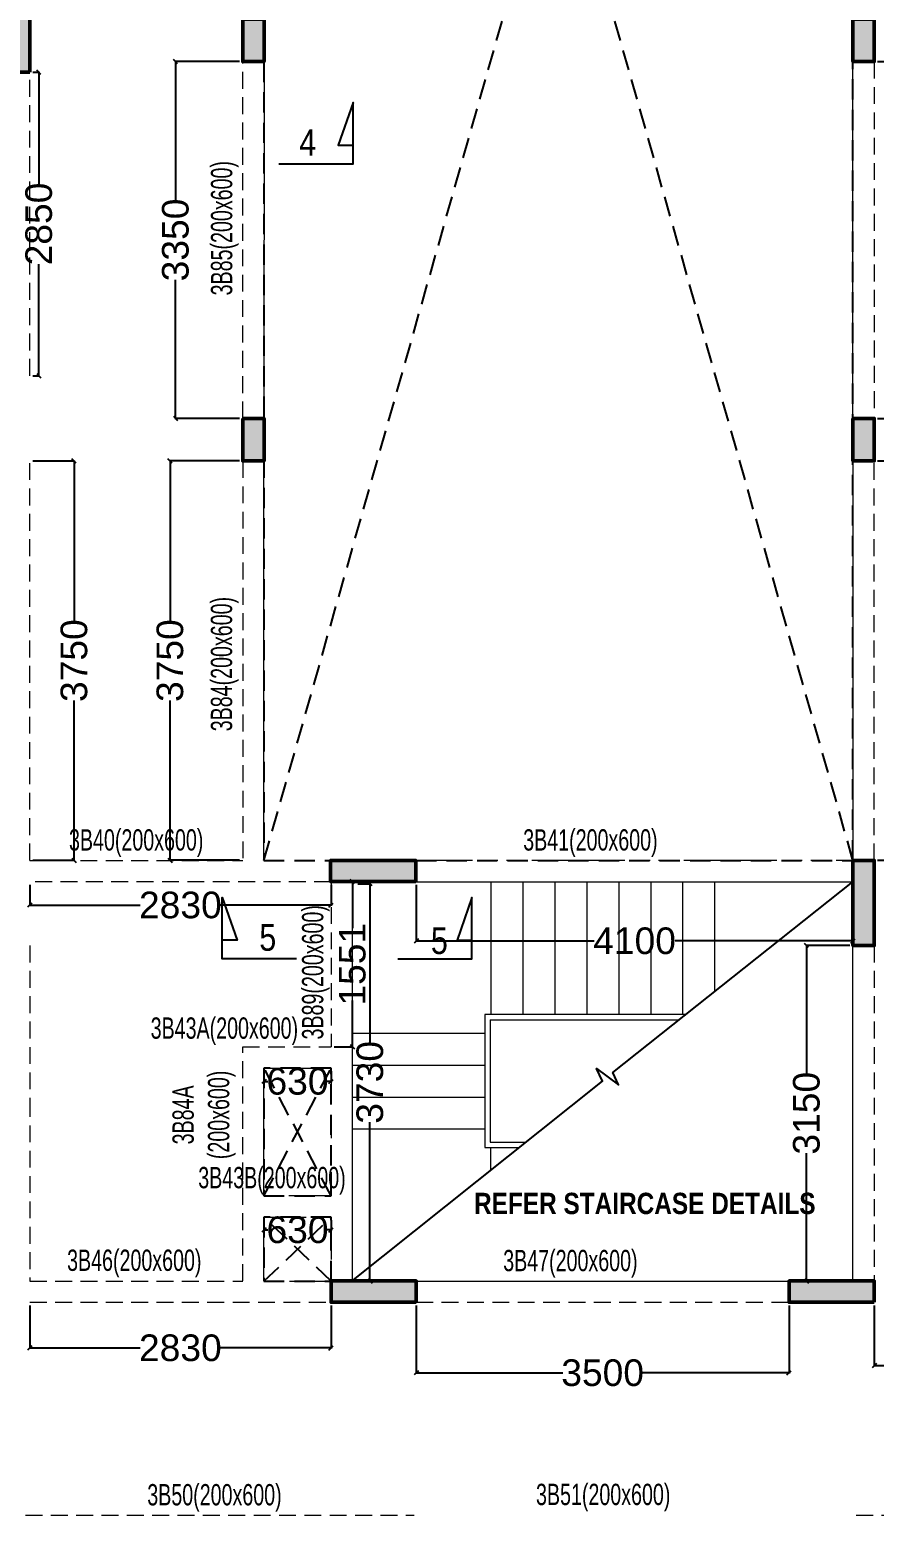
# Model space of a CAD drawing. Header units: millimetres. Extents: x 26 to 37382, y 45 to 77360.
# Drawn here: x 16385 to 24316, y 35450 to 49399 of the extents above; entities that cross this region are included whole.
import ezdxf
from ezdxf.enums import TextEntityAlignment as Align

# ---------------------------------------------------------------- set-up
doc = ezdxf.new("R2010")
doc.units = ezdxf.units.MM
for name, pattern in [('CONTINU', [0]), ('DASHED', [0.75, 0.5, -0.25]), ('HIDDEN', [9.525, 6.35, -3.175])]:
    doc.linetypes.add(name, pattern=pattern)
for name, color, linetype, lineweight in [('A-CLMN', 5, 'Continuous', 50), ('A-CONC', 5, 'Continuous', 40), ('A-CONC-PATT', 253, 'Continuous', 0), ('S - BEAM', 7, 'Continuous', 13), ('S - BEAM TXT', 30, 'Continuous', 13), ('S - SLAB TXT', 2, 'Continuous', 13), ('STR-Stair', 1, 'Continuous', 13)]:
    doc.layers.add(name, color=color, linetype=linetype, lineweight=lineweight)
for name, color, linetype in [('BAND DETAILS', 2, 'Continuous'), ('S-DIM', 8, 'Continuous'), ('SECTION', 4, 'CONTINU'), ('SL-FW-HIDDEN', 1, 'Continuous')]:
    doc.layers.add(name, color=color, linetype=linetype)
doc.styles.add('S - GRID TXT', font='ARIALNB.TTF')
doc.styles.add('SED', font='ARIALN.TTF', dxfattribs={"height": 50})
doc.styles.add('SOBHA', font='arial.ttf')
doc.styles.add('TITLE', font='tahoma.ttf')
doc.dimstyles.new('S--20', dxfattribs={"dimscale": 20, "dimtxt": 12.5, "dimasz": 2, "dimexe": 0.25, "dimexo": 1.5, "dimgap": 0.1, "dimtad": 0, "dimdec": 0, "dimrnd": 0.0005, "dimzin": 0, "dimdsep": 46, "dimtxsty": 'SOBHA', "dimblk": 'OBLIQUE', "dimcen": 0.09, "dimclrd": 8, "dimclre": 8, "dimclrt": 4, "dimadec": 0, "dimazin": 0, "dimtfac": 1, "dimtdec": 0, "dimtofl": 0, "dimtmove": 0, "dimatfit": 3, "dimfxl": 0.18, "dimtolj": 1, "dimtzin": 0, "dimlwd": -1, "dimlwe": -1, "dimarcsym": 0})

# ---------------------------------------------------------------- blocks, each defined once
blk = doc.blocks.new('*U84')
at = {"layer": 'SL-FW-HIDDEN', "linetype": 'HIDDEN', "ltscale": 30}
for p, q in [((5530, 19500), (0, 0)), ((0, 19500), (5530, 0))]:
    blk.add_line(p, q, dxfattribs=at)
blk.add_lwpolyline([(0, 19500), (5530, 19500), (5530, 0), (0, 0)], close=True, dxfattribs=at)
at = {"layer": 'SL-FW-HIDDEN', "linetype": 'DASHED', "ltscale": 250, "style": 'TITLE'}
blk.add_attdef('DECRIPTION', text='', height=125, dxfattribs=at).set_placement((960, 116), align=Align.MIDDLE_CENTER)
blk = doc.blocks.new('*U77')
at = {"layer": 'SL-FW-HIDDEN', "linetype": 'HIDDEN', "ltscale": 30}
for p, q in [((630, 600), (0, 0)), ((0, 600), (630, 0))]:
    blk.add_line(p, q, dxfattribs=at)
blk.add_lwpolyline([(0, 600), (630, 600), (630, 0), (0, 0)], close=True, dxfattribs=at)
at = {"layer": 'SL-FW-HIDDEN', "linetype": 'DASHED', "ltscale": 250, "style": 'TITLE'}
blk.add_attdef('DECRIPTION', text='', height=125, dxfattribs=at).set_placement((960, 116), align=Align.MIDDLE_CENTER)
blk = doc.blocks.new('*U78')
at = {"layer": 'SL-FW-HIDDEN', "linetype": 'HIDDEN', "ltscale": 30}
for p, q in [((630, 1200), (0, 0)), ((0, 1200), (630, 0))]:
    blk.add_line(p, q, dxfattribs=at)
blk.add_lwpolyline([(0, 1200), (630, 1200), (630, 0), (0, 0)], close=True, dxfattribs=at)
at = {"layer": 'SL-FW-HIDDEN', "linetype": 'DASHED', "ltscale": 250, "style": 'TITLE'}
blk.add_attdef('DECRIPTION', text='', height=125, dxfattribs=at).set_placement((960, 116), align=Align.MIDDLE_CENTER)
blk = doc.blocks.new('SECOND FLOOR ROOF FRAMING LAYOUT')
at = {"elevation": 1}
blk.add_lwpolyline([(116339, -2567156), (118692, -2565276), (118637, -2565159), (118844, -2565313), (118789, -2565196), (121044, -2563404)], dxfattribs=at)
at = {"layer": 'S - BEAM', "linetype": 'HIDDEN', "ltscale": 25}
for p, q in [((115314, -2559054, 0), (115314, -2555704)), ((121244, -2555704, 1), (121244, -2559054, 0)), ((113314, -2558654, 0), (113314, -2555804, 0)), ((113314, -2563204), (113314, -2559454)), ((115314, -2559454), (115314, -2563204, 1)), ((121244, -2563204, 0), (121244, -2559454, 0)), ((113314, -2563204, 1), (115314, -2563204, 1)), ((121044, -2563204, 0), (116944, -2563204, 1)), ((116144, -2563404, 1), (113314, -2563404, 1)), ((116144, -2563404, 1), (116144, -2564955, 0)), ((113315, -2564004, 0), (113315, -2565454, 0)), ((121244, -2564004), (121244, -2567154)), ((116144, -2565155, 0), (116144, -2565454, 0)), ((113315, -2565454, 0), (113315, -2567154, 0)), ((116144, -2565654, 0), (116144, -2566354)), ((116144, -2566554), (116144, -2567154, 0)), ((113315, -2567154, 0), (115314, -2567154, 0)), ((115514, -2567154), (116144, -2567154, 0)), ((113315, -2567354, 0), (116144, -2567354, 0)), ((116944, -2567353, 0), (120444, -2567354, 0)), ((113274, -2569354), (116925, -2569354)), ((121074, -2569354, 0), (124824, -2569354, 0))]:
    blk.add_line(p, q, dxfattribs=at)
at = {"layer": 'S - BEAM', "linetype": 'ByBlock', "ltscale": 25}
for p, q in [((115515, -2555704, 1), (115514, -2559054, 0)), ((121044, -2559054, 0), (121044, -2555704, 1)), ((115514, -2563204, 0), (115514, -2559454, 0)), ((121044, -2559454, 0), (121044, -2563204, 0)), ((116344, -2567154, 0), (116344, -2563404, 0)), ((116944, -2563404, 1), (121044, -2563404)), ((121044, -2567154), (121044, -2564004)), ((116944, -2567154, 0), (120444, -2567154, 0))]:
    blk.add_line(p, q, dxfattribs=at)
at = {"layer": 'S - BEAM', "linetype": 'HIDDEN', "ltscale": 25, "elevation": 0}
for points in [[(115314, -2567153), (115314, -2564954), (116144, -2564954)], [(116144, -2566354), (115514, -2566354)], [(115514, -2566554), (116144, -2566554)]]:
    blk.add_lwpolyline(points, dxfattribs=at)
at = {"layer": 'S - BEAM', "color": 7, "linetype": 'ByBlock', "elevation": 0}
blk.add_lwpolyline([(115514, -2566354), (115514, -2565154), (116145, -2565154)], dxfattribs=at)
at = {"layer": 'S - BEAM', "color": 7, "linetype": 'ByBlock'}
blk.add_lwpolyline([(115514, -2567154), (115514, -2566554)], dxfattribs=at)
at = {"layer": 'SECTION', "color": 5, "ltscale": 1000, "elevation": 0}
for points in [[(115654, -2556664), (116351, -2556664), (116351, -2556089), (116212, -2556487), (116351, -2556487)], [(115820, -2564129), (115122, -2564129), (115122, -2563554), (115262, -2563952), (115122, -2563952)], [(116770, -2564129), (117467, -2564129), (117467, -2563554), (117328, -2563952), (117467, -2563952)]]:
    blk.add_lwpolyline(points, dxfattribs=at)
at = {"layer": 'STR-Stair', "color": 1}
for p, q in [((117645, -2563404, 0), (117645, -2564651, 1)), ((117945, -2563404, 0), (117945, -2564651, 1)), ((118245, -2563404, 0), (118245, -2564651, 1)), ((118545, -2563404, 0), (118545, -2564651, 1)), ((118845, -2563404, 0), (118845, -2564651, 1)), ((119145, -2563404, 0), (119145, -2564651, 1)), ((119445, -2563404, 0), (119445, -2564651, 1)), ((119745, -2563404, 0), (119745, -2564434, 1)), ((116339, -2564826, 1), (117589, -2564826, 1)), ((116339, -2565126, 1), (117589, -2565126, 1)), ((116339, -2565426, 1), (117589, -2565426, 1)), ((116339, -2565726, 1), (117589, -2565726, 1)), ((117645, -2566111, 1), (117645, -2565901, 1))]:
    blk.add_line(p, q, dxfattribs=at)
at = {"layer": 'STR-Stair', "color": 7, "linetype": 'ByBlock'}
for p, q in [((119473, -2564651, 1), (117589, -2564651, 1)), ((117589, -2564651, 1), (117589, -2565901, 1)), ((117639, -2564701, 1), (117639, -2565851, 1)), ((117639, -2564701, 1), (119411, -2564701, 1)), ((117589, -2565901, 1), (117909, -2565901, 1)), ((117639, -2565851, 1), (117972, -2565851, 1))]:
    blk.add_line(p, q, dxfattribs=at)
at = {"layer": 'SL-FW-HIDDEN', "color": 3, "linetype": 'DASHED', "lineweight": 5, "ltscale": 30, "xscale": -1, "rotation": 180}
for name, p in [('*U84', (115514, -2543704, 0)), ('*U78', (115514, -2565154)), ('*U77', (115514, -2566554))]:
    blk.add_blockref(name, p, dxfattribs=at)
at = {"layer": 'S - BEAM TXT', "char_height": 200, "attachment_point": 8, "rotation": 90, "style": 'S - GRID TXT'}
for s, insert in [('{\\fSwis721 LtCn BT|b0|i0|c0|p34;\\W0.9;3B85(200x600)}', (115276, -2557268, 0)), ('{\\fSwis721 LtCn BT|b0|i0|c0|p34;\\W0.9;3B84(200x600)}', (115275, -2561361, 1)), ('{\\fSwis721 LtCn BT|b0|i0|c0|p34;\\W0.9;3B89(200x600)}', (116131, -2564255, 0)), ('{\\fSwis721 LtCn BT|b0|i0|c0|p34;\\W0.9;3B84A \\P(200x600)}', (115248, -2565594, 0))]:
    blk.add_mtext(s, dxfattribs=dict(at, insert=insert))
at = {"layer": 'S - BEAM TXT', "char_height": 200, "attachment_point": 8, "style": 'S - GRID TXT'}
for s, insert in [('{\\fSwis721 LtCn BT|b0|i0|c0|p34;\\W0.9;3B40(200x600)}', (114314, -2563172, 1)), ('{\\fSwis721 LtCn BT|b0|i0|c0|p34;\\W0.9;3B41(200x600)}', (118579, -2563172, 0)), ('{\\fSwis721 LtCn BT|b0|i0|c0|p34;\\W0.9;3B43A(200x600)}', (115142, -2564939, 1)), ('{\\fSwis721 LtCn BT|b0|i0|c0|p34;\\W0.9;3B43B(200x600)}', (115589, -2566343, 1)), ('{\\fSwis721 LtCn BT|b0|i0|c0|p34;\\W0.9;3B46(200x600)}', (114296, -2567119, 1)), ('{\\fSwis721 LtCn BT|b0|i0|c0|p34;\\W0.9;3B47(200x600)}', (118391, -2567122, 1)), ('{\\fSwis721 LtCn BT|b0|i0|c0|p34;\\W0.9;3B50(200x600)}', (115049, -2569321, 1)), ('{\\fSwis721 LtCn BT|b0|i0|c0|p34;\\W0.9;3B51(200x600)}', (118699, -2569318, 1))]:
    blk.add_mtext(s, dxfattribs=dict(at, insert=insert))
at = {"layer": 'S - SLAB TXT', "insert": (120693, -2566325, 0), "char_height": 200, "width": 3207.13, "attachment_point": 3, "rotation": 0.0107, "style": 'S - GRID TXT'}
blk.add_mtext('REFER STAIRCASE DETAILS', dxfattribs=at)
at = {"layer": 'SECTION', "linetype": 'Continuous', "style": 'SED'}
for s, p in [('4', (115845, -2556588, 0)), ('5', (115470, -2564053, 0)), ('5', (117081, -2564083, 0))]:
    blk.add_text(s, height=250, rotation=0.0105, dxfattribs=at).set_placement(p)
blk = doc.blocks.new('FFR')
at = {"layer": 'A-CONC-PATT'}
h = blk.add_hatch(color=256, dxfattribs=at)
h.dxf.hatch_style = 1
h.paths.add_polyline_path([(8040, 19280), (8240, 19280), (8240, 20080), (8040, 20080)])
h = blk.add_hatch(color=256, dxfattribs=at)
h.dxf.hatch_style = 1
h.paths.add_polyline_path([(10440, 19780), (10240, 19780), (10240, 19380), (10440, 19380)])
h = blk.add_hatch(color=256, dxfattribs=at)
h.dxf.hatch_style = 1
h.paths.add_polyline_path([(16170, 19780), (15970, 19780), (15970, 19380), (16170, 19380)])
h = blk.add_hatch(color=256, dxfattribs=at)
h.dxf.hatch_style = 1
h.paths.add_polyline_path([(10440, 16030), (10240, 16030), (10240, 15630), (10440, 15630)])
h = blk.add_hatch(color=256, dxfattribs=at)
h.dxf.hatch_style = 1
h.paths.add_polyline_path([(16170, 16030), (15970, 16030), (15970, 15630), (16170, 15630)])
h = blk.add_hatch(color=256, dxfattribs=at)
h.dxf.hatch_style = 1
h.paths.add_polyline_path([(11065, 11880), (11065, 11680), (11865, 11680), (11865, 11880)])
h = blk.add_hatch(color=256, dxfattribs=at)
h.dxf.hatch_style = 1
h.paths.add_polyline_path([(16170, 11880), (15970, 11880), (15970, 11080), (16170, 11080)])
h = blk.add_hatch(color=256, dxfattribs=at)
h.dxf.hatch_style = 1
h.paths.add_polyline_path([(11070, 7930), (11070, 7730), (11870, 7730), (11870, 7930)])
h = blk.add_hatch(color=256, dxfattribs=at)
h.dxf.hatch_style = 1
h.paths.add_polyline_path([(15370, 7930), (15370, 7730), (16170, 7730), (16170, 7930)])
at = {"elevation": 0}
blk.add_lwpolyline([(11341, 7927), (11341, 7927)], dxfattribs=at)
at = {"layer": 'A-CLMN'}
for points, elevation in [([(8240, 19280), (8040, 19280), (8040, 20080), (8240, 20080)], 1), ([(10240, 19780), (10440, 19780), (10440, 19380), (10240, 19380)], 1), ([(15970, 19780), (16170, 19780), (16170, 19380), (15970, 19380)], 1), ([(11865, 11680), (11065, 11680), (11065, 11880), (11865, 11880)], 1), ([(15970, 11880), (16170, 11880), (16170, 11080), (15970, 11080)], 0)]:
    blk.add_lwpolyline(points, close=True, dxfattribs=dict(at, elevation=elevation))
for points in [[(10240, 16030), (10440, 16030), (10440, 15630), (10240, 15630)], [(15970, 16030), (16170, 16030), (16170, 15630), (15970, 15630)], [(11870, 7730), (11070, 7730), (11070, 7930), (11870, 7930)], [(16170, 7730), (15370, 7730), (15370, 7930), (16170, 7930)]]:
    blk.add_lwpolyline(points, close=True, dxfattribs=at)
at = {"layer": 'A-CONC', "ltscale": 50, "elevation": 0}
blk.add_lwpolyline([(15970, 11880), (15970, 11680)], dxfattribs=at)
blk.add_lwpolyline([(15970, 11880), (15970, 11680)], dxfattribs=at)
at = {"layer": 'A-CONC', "ltscale": 50}
blk.add_lwpolyline([(15970, 11080), (16170, 11080)], dxfattribs=at)
blk.add_lwpolyline([(15970, 11080), (16170, 11080)], dxfattribs=at)
blk = doc.blocks.new('_Oblique')
at = {"color": 0, "linetype": 'ByBlock', "lineweight": -2}
blk.add_line((-0.5, -0.5), (0.5, 0.5), dxfattribs=at)
blk = doc.blocks.new('*D262')
at = {"layer": 'Defpoints', "color": 0, "linetype": 'ByBlock', "transparency": 16777216}
for p in [(16385, 41400, 1), (19215, 41400, 1), (19215, 41179)]:
    blk.add_point(p, dxfattribs=at)
at = {"layer": 'S-DIM', "color": 8, "transparency": 16777216}
for p, q in [((16385, 41370), (16385, 41174)), ((19215, 41370), (19215, 41174)), ((16385, 41179), (17423, 41179)), ((19215, 41179), (18177, 41179))]:
    blk.add_line(p, q, dxfattribs=at)
at = {"layer": 'S-DIM', "color": 8, "linetype": 'ByBlock', "transparency": 16777216, "xscale": 40, "yscale": 40, "zscale": 40, "rotation": 180}
blk.add_blockref('_Oblique', (16385, 41179), dxfattribs=at)
at = {"layer": 'S-DIM', "color": 8, "linetype": 'ByBlock', "transparency": 16777216, "xscale": 40, "yscale": 40, "zscale": 40}
blk.add_blockref('_Oblique', (19215, 41179), dxfattribs=at)
at = {"layer": 'S-DIM', "color": 4, "linetype": 'ByBlock', "transparency": 16777216, "insert": (17800, 41179), "char_height": 250, "attachment_point": 5, "style": 'SOBHA'}
blk.add_mtext('\\A1;2830', dxfattribs=at)
blk = doc.blocks.new('*D373')
at = {"layer": 'Defpoints', "color": 0, "linetype": 'ByBlock', "transparency": 16777216}
for p in [(20015, 41400, 1), (24115, 41400), (24115, 40843)]:
    blk.add_point(p, dxfattribs=at)
at = {"layer": 'S-DIM', "color": 8, "transparency": 16777216}
for p, q in [((20015, 41370), (20015, 40838)), ((24115, 41370), (24115, 40838)), ((20015, 40843), (21686, 40843)), ((24115, 40843), (22445, 40843))]:
    blk.add_line(p, q, dxfattribs=at)
at = {"layer": 'S-DIM', "color": 8, "linetype": 'ByBlock', "transparency": 16777216, "xscale": 40, "yscale": 40, "zscale": 40, "rotation": 180}
blk.add_blockref('_Oblique', (20015, 40843), dxfattribs=at)
at = {"layer": 'S-DIM', "color": 8, "linetype": 'ByBlock', "transparency": 16777216, "xscale": 40, "yscale": 40, "zscale": 40}
blk.add_blockref('_Oblique', (24115, 40843), dxfattribs=at)
at = {"layer": 'S-DIM', "color": 4, "linetype": 'ByBlock', "transparency": 16777216, "insert": (22065, 40843), "char_height": 250, "attachment_point": 5, "style": 'SOBHA'}
blk.add_mtext('\\A1;4100', dxfattribs=at)
blk = doc.blocks.new('*D375')
at = {"layer": 'Defpoints', "color": 0, "linetype": 'ByBlock', "transparency": 16777216}
for p in [(18585, 39650), (19215, 39649, 0), (18585, 39523)]:
    blk.add_point(p, dxfattribs=at)
at = {"layer": 'S-DIM', "color": 8, "transparency": 16777216}
for p, q in [((18585, 39620), (18585, 39518)), ((19215, 39619), (19215, 39518)), ((18585, 39523), (18622, 39523)), ((19215, 39523), (19179, 39523))]:
    blk.add_line(p, q, dxfattribs=at)
at = {"layer": 'S-DIM', "color": 8, "linetype": 'ByBlock', "transparency": 16777216, "xscale": 40, "yscale": 40, "zscale": 40, "rotation": 180}
blk.add_blockref('_Oblique', (18585, 39523), dxfattribs=at)
at = {"layer": 'S-DIM', "color": 8, "linetype": 'ByBlock', "transparency": 16777216, "xscale": 40, "yscale": 40, "zscale": 40}
blk.add_blockref('_Oblique', (19215, 39523), dxfattribs=at)
at = {"layer": 'S-DIM', "color": 4, "linetype": 'ByBlock', "transparency": 16777216, "insert": (18900, 39523), "char_height": 250, "attachment_point": 5, "style": 'SOBHA'}
blk.add_mtext('\\A1;630', dxfattribs=at)
blk = doc.blocks.new('*D376')
at = {"layer": 'Defpoints', "color": 0, "linetype": 'ByBlock', "transparency": 16777216}
for p in [(18585, 38250), (19215, 38250), (18585, 38129)]:
    blk.add_point(p, dxfattribs=at)
at = {"layer": 'S-DIM', "color": 8, "transparency": 16777216}
for p, q in [((18585, 38220), (18585, 38124)), ((18585, 38129), (18622, 38129)), ((19215, 38129), (19179, 38129)), ((19215, 38220), (19215, 38124))]:
    blk.add_line(p, q, dxfattribs=at)
at = {"layer": 'S-DIM', "color": 8, "linetype": 'ByBlock', "transparency": 16777216, "xscale": 40, "yscale": 40, "zscale": 40, "rotation": 180}
blk.add_blockref('_Oblique', (18585, 38129), dxfattribs=at)
at = {"layer": 'S-DIM', "color": 8, "linetype": 'ByBlock', "transparency": 16777216, "xscale": 40, "yscale": 40, "zscale": 40}
blk.add_blockref('_Oblique', (19215, 38129), dxfattribs=at)
at = {"layer": 'S-DIM', "color": 4, "linetype": 'ByBlock', "transparency": 16777216, "insert": (18900, 38129), "char_height": 250, "attachment_point": 5, "style": 'SOBHA'}
blk.add_mtext('\\A1;630', dxfattribs=at)
blk = doc.blocks.new('*D264')
at = {"layer": 'Defpoints', "color": 0, "linetype": 'ByBlock', "transparency": 16777216}
for p in [(16385, 37450, 0), (19215, 37449, 0), (19215, 37021)]:
    blk.add_point(p, dxfattribs=at)
at = {"layer": 'S-DIM', "color": 8, "transparency": 16777216}
for p, q in [((16385, 37420), (16385, 37016)), ((19215, 37419), (19215, 37016)), ((16385, 37021), (17423, 37021)), ((19215, 37021), (18177, 37021))]:
    blk.add_line(p, q, dxfattribs=at)
at = {"layer": 'S-DIM', "color": 8, "linetype": 'ByBlock', "transparency": 16777216, "xscale": 40, "yscale": 40, "zscale": 40, "rotation": 180}
blk.add_blockref('_Oblique', (16385, 37021), dxfattribs=at)
at = {"layer": 'S-DIM', "color": 8, "linetype": 'ByBlock', "transparency": 16777216, "xscale": 40, "yscale": 40, "zscale": 40}
blk.add_blockref('_Oblique', (19215, 37021), dxfattribs=at)
at = {"layer": 'S-DIM', "color": 4, "linetype": 'ByBlock', "transparency": 16777216, "insert": (17800, 37021), "char_height": 250, "attachment_point": 5, "style": 'SOBHA'}
blk.add_mtext('\\A1;2830', dxfattribs=at)
blk = doc.blocks.new('*D265')
at = {"layer": 'Defpoints', "color": 0, "linetype": 'ByBlock', "transparency": 16777216}
for p in [(20015, 37450, 0), (23515, 37450, 0), (23515, 36787)]:
    blk.add_point(p, dxfattribs=at)
at = {"layer": 'S-DIM', "color": 8, "transparency": 16777216}
for p, q in [((20015, 37420), (20015, 36782)), ((23515, 37420), (23515, 36782)), ((20015, 36787), (21391, 36787)), ((23515, 36787), (22140, 36787))]:
    blk.add_line(p, q, dxfattribs=at)
at = {"layer": 'S-DIM', "color": 8, "linetype": 'ByBlock', "transparency": 16777216, "xscale": 40, "yscale": 40, "zscale": 40, "rotation": 180}
blk.add_blockref('_Oblique', (20015, 36787), dxfattribs=at)
at = {"layer": 'S-DIM', "color": 8, "linetype": 'ByBlock', "transparency": 16777216, "xscale": 40, "yscale": 40, "zscale": 40}
blk.add_blockref('_Oblique', (23515, 36787), dxfattribs=at)
at = {"layer": 'S-DIM', "color": 4, "linetype": 'ByBlock', "transparency": 16777216, "insert": (21765, 36787), "char_height": 250, "attachment_point": 5, "style": 'SOBHA'}
blk.add_mtext('\\A1;3500', dxfattribs=at)
blk = doc.blocks.new('*D266')
at = {"layer": 'Defpoints', "color": 0, "linetype": 'ByBlock', "transparency": 16777216}
for p in [(24316, 37449, 0), (26315, 37450, 0), (26315, 36855)]:
    blk.add_point(p, dxfattribs=at)
at = {"layer": 'S-DIM', "color": 8, "transparency": 16777216}
for p, q in [((24316, 37419), (24316, 36850)), ((26315, 37420), (26315, 36850)), ((24316, 36855), (24939, 36855)), ((26315, 36855), (25693, 36855))]:
    blk.add_line(p, q, dxfattribs=at)
at = {"layer": 'S-DIM', "color": 8, "linetype": 'ByBlock', "transparency": 16777216, "xscale": 40, "yscale": 40, "zscale": 40, "rotation": 180}
blk.add_blockref('_Oblique', (24316, 36855), dxfattribs=at)
at = {"layer": 'S-DIM', "color": 8, "linetype": 'ByBlock', "transparency": 16777216, "xscale": 40, "yscale": 40, "zscale": 40}
blk.add_blockref('_Oblique', (26315, 36855), dxfattribs=at)
at = {"layer": 'S-DIM', "color": 4, "linetype": 'ByBlock', "transparency": 16777216, "insert": (25316, 36855), "char_height": 250, "attachment_point": 5, "style": 'SOBHA'}
blk.add_mtext('\\A1;2000', dxfattribs=at)
blk = doc.blocks.new('*D325')
at = {"layer": 'Defpoints', "color": 0, "linetype": 'ByBlock', "transparency": 16777216}
for p in [(16385, 45350), (16802, 45350), (16385, 41600)]:
    blk.add_point(p, dxfattribs=at)
at = {"layer": 'S-DIM', "color": 8, "transparency": 16777216}
for p, q in [((16415, 45350), (16807, 45350)), ((16802, 45350), (16802, 43849)), ((16802, 41600), (16802, 43100)), ((16415, 41600), (16807, 41600))]:
    blk.add_line(p, q, dxfattribs=at)
at = {"layer": 'S-DIM', "color": 8, "linetype": 'ByBlock', "transparency": 16777216, "xscale": 40, "yscale": 40, "zscale": 40}
for p, rotation in [((16802, 45350), 90), ((16802, 41600), 270)]:
    blk.add_blockref('_Oblique', p, dxfattribs=dict(at, rotation=rotation))
at = {"layer": 'S-DIM', "color": 4, "linetype": 'ByBlock', "transparency": 16777216, "insert": (16802, 43475), "char_height": 250, "attachment_point": 5, "rotation": 90, "style": 'SOBHA'}
blk.add_mtext('\\A1;3750', dxfattribs=at)
blk = doc.blocks.new('*D245')
at = {"layer": 'Defpoints', "color": 0, "linetype": 'ByBlock', "transparency": 16777216}
for p in [(16385, 49000, 0), (16471, 49000), (16385, 46150, 0)]:
    blk.add_point(p, dxfattribs=at)
at = {"layer": 'S-DIM', "color": 8, "transparency": 16777216}
for p, q in [((16415, 49000), (16476, 49000)), ((16471, 49000), (16471, 47952)), ((16471, 46150), (16471, 47198)), ((16415, 46150), (16476, 46150))]:
    blk.add_line(p, q, dxfattribs=at)
at = {"layer": 'S-DIM', "color": 8, "linetype": 'ByBlock', "transparency": 16777216, "xscale": 40, "yscale": 40, "zscale": 40}
for p, rotation in [((16471, 49000), 90), ((16471, 46150), 270)]:
    blk.add_blockref('_Oblique', p, dxfattribs=dict(at, rotation=rotation))
at = {"layer": 'S-DIM', "color": 4, "linetype": 'ByBlock', "transparency": 16777216, "insert": (16471, 47575), "char_height": 250, "attachment_point": 5, "rotation": 90, "style": 'SOBHA'}
blk.add_mtext('\\A1;2850', dxfattribs=at)
blk = doc.blocks.new('*D330')
at = {"layer": 'Defpoints', "color": 0, "linetype": 'ByBlock', "transparency": 16777216}
for p in [(18385, 45350), (17703, 41600), (18385, 41600, 1)]:
    blk.add_point(p, dxfattribs=at)
at = {"layer": 'S-DIM', "color": 8, "transparency": 16777216}
for p, q in [((18355, 45350), (17698, 45350)), ((17703, 45350), (17703, 43849)), ((17703, 41600), (17703, 43100)), ((18355, 41600), (17698, 41600))]:
    blk.add_line(p, q, dxfattribs=at)
at = {"layer": 'S-DIM', "color": 8, "linetype": 'ByBlock', "transparency": 16777216, "xscale": 40, "yscale": 40, "zscale": 40}
for p, rotation in [((17703, 45350), 90), ((17703, 41600), 270)]:
    blk.add_blockref('_Oblique', p, dxfattribs=dict(at, rotation=rotation))
at = {"layer": 'S-DIM', "color": 4, "linetype": 'ByBlock', "transparency": 16777216, "insert": (17703, 43475), "char_height": 250, "attachment_point": 5, "rotation": 90, "style": 'SOBHA'}
blk.add_mtext('\\A1;3750', dxfattribs=at)
blk = doc.blocks.new('*D331')
at = {"layer": 'Defpoints', "color": 0, "linetype": 'ByBlock', "transparency": 16777216}
for p in [(17754, 49100), (18385, 49100), (18385, 45750, 0)]:
    blk.add_point(p, dxfattribs=at)
at = {"layer": 'S-DIM', "color": 8, "transparency": 16777216}
for p, q in [((18355, 49100), (17749, 49100)), ((17754, 49100), (17754, 47799)), ((17754, 45750), (17754, 47050)), ((18355, 45750), (17749, 45750))]:
    blk.add_line(p, q, dxfattribs=at)
at = {"layer": 'S-DIM', "color": 8, "linetype": 'ByBlock', "transparency": 16777216, "xscale": 40, "yscale": 40, "zscale": 40}
for p, rotation in [((17754, 49100), 90), ((17754, 45750), 270)]:
    blk.add_blockref('_Oblique', p, dxfattribs=dict(at, rotation=rotation))
at = {"layer": 'S-DIM', "color": 4, "linetype": 'ByBlock', "transparency": 16777216, "insert": (17754, 47425), "char_height": 250, "attachment_point": 5, "rotation": 90, "style": 'SOBHA'}
blk.add_mtext('\\A1;3350', dxfattribs=at)
blk = doc.blocks.new('*D247')
at = {"layer": 'Defpoints', "color": 0, "linetype": 'ByBlock', "transparency": 16777216}
for p in [(19210, 41400, 1), (19215, 39849, 0), (19415, 39849)]:
    blk.add_point(p, dxfattribs=at)
at = {"layer": 'S-DIM', "color": 8, "transparency": 16777216}
for p, q in [((19240, 41400), (19420, 41400)), ((19415, 41400), (19415, 40964)), ((19415, 39849), (19415, 40285)), ((19245, 39849), (19420, 39849))]:
    blk.add_line(p, q, dxfattribs=at)
at = {"layer": 'S-DIM', "color": 8, "linetype": 'ByBlock', "transparency": 16777216, "xscale": 40, "yscale": 40, "zscale": 40}
for p, rotation in [((19415, 41400), 90), ((19415, 39849), 270)]:
    blk.add_blockref('_Oblique', p, dxfattribs=dict(at, rotation=rotation))
at = {"layer": 'S-DIM', "color": 4, "linetype": 'ByBlock', "transparency": 16777216, "insert": (19415, 40624), "char_height": 250, "attachment_point": 5, "rotation": 90, "style": 'SOBHA'}
blk.add_mtext('\\A1;1551', dxfattribs=at)
blk = doc.blocks.new('*D248')
at = {"layer": 'Defpoints', "color": 0, "linetype": 'ByBlock', "transparency": 16777216}
for p in [(19435, 41380), (19415, 37650, 0), (19580, 37650)]:
    blk.add_point(p, dxfattribs=at)
at = {"layer": 'S-DIM', "color": 8, "transparency": 16777216}
for p, q in [((19465, 41380), (19585, 41380)), ((19580, 41380), (19580, 39889)), ((19580, 37650), (19580, 39140)), ((19445, 37650), (19585, 37650))]:
    blk.add_line(p, q, dxfattribs=at)
at = {"layer": 'S-DIM', "color": 8, "linetype": 'ByBlock', "transparency": 16777216, "xscale": 40, "yscale": 40, "zscale": 40}
for p, rotation in [((19580, 41380), 90), ((19580, 37650), 270)]:
    blk.add_blockref('_Oblique', p, dxfattribs=dict(at, rotation=rotation))
at = {"layer": 'S-DIM', "color": 4, "linetype": 'ByBlock', "transparency": 16777216, "insert": (19580, 39515), "char_height": 250, "attachment_point": 5, "rotation": 90, "style": 'SOBHA'}
blk.add_mtext('\\A1;3730', dxfattribs=at)
blk = doc.blocks.new('*D339')
at = {"layer": 'Defpoints', "color": 0, "linetype": 'ByBlock', "transparency": 16777216}
for p in [(23679, 40800), (24115, 40800), (24115, 37650)]:
    blk.add_point(p, dxfattribs=at)
at = {"layer": 'S-DIM', "color": 8, "transparency": 16777216}
for p, q in [((24085, 40800), (23674, 40800)), ((23679, 40800), (23679, 39599)), ((23679, 37650), (23679, 38850)), ((24085, 37650), (23674, 37650))]:
    blk.add_line(p, q, dxfattribs=at)
at = {"layer": 'S-DIM', "color": 8, "linetype": 'ByBlock', "transparency": 16777216, "xscale": 40, "yscale": 40, "zscale": 40}
for p, rotation in [((23679, 40800), 90), ((23679, 37650), 270)]:
    blk.add_blockref('_Oblique', p, dxfattribs=dict(at, rotation=rotation))
at = {"layer": 'S-DIM', "color": 4, "linetype": 'ByBlock', "transparency": 16777216, "insert": (23679, 39225), "char_height": 250, "attachment_point": 5, "rotation": 90, "style": 'SOBHA'}
blk.add_mtext('\\A1;3150', dxfattribs=at)
blk = doc.blocks.new('*D340')
at = {"layer": 'Defpoints', "color": 0, "linetype": 'ByBlock', "transparency": 16777216}
for p in [(24315, 45350, 0), (24782, 45350), (24315, 41600, 0)]:
    blk.add_point(p, dxfattribs=at)
at = {"layer": 'S-DIM', "color": 8, "transparency": 16777216}
for p, q in [((24345, 45350), (24787, 45350)), ((24782, 45350), (24782, 43849)), ((24782, 41600), (24782, 43100)), ((24345, 41600), (24787, 41600))]:
    blk.add_line(p, q, dxfattribs=at)
at = {"layer": 'S-DIM', "color": 8, "linetype": 'ByBlock', "transparency": 16777216, "xscale": 40, "yscale": 40, "zscale": 40}
for p, rotation in [((24782, 45350), 90), ((24782, 41600), 270)]:
    blk.add_blockref('_Oblique', p, dxfattribs=dict(at, rotation=rotation))
at = {"layer": 'S-DIM', "color": 4, "linetype": 'ByBlock', "transparency": 16777216, "insert": (24782, 43475), "char_height": 250, "attachment_point": 5, "rotation": 90, "style": 'SOBHA'}
blk.add_mtext('\\A1;3750', dxfattribs=at)
blk = doc.blocks.new('*D341')
at = {"layer": 'Defpoints', "color": 0, "linetype": 'ByBlock', "transparency": 16777216}
for p in [(24315, 49100, 1), (24315, 45750, 0), (24860, 45750)]:
    blk.add_point(p, dxfattribs=at)
at = {"layer": 'S-DIM', "color": 8, "transparency": 16777216}
for p, q in [((24345, 49100), (24865, 49100)), ((24860, 49100), (24860, 47799)), ((24860, 45750), (24860, 47050)), ((24345, 45750), (24865, 45750))]:
    blk.add_line(p, q, dxfattribs=at)
at = {"layer": 'S-DIM', "color": 8, "linetype": 'ByBlock', "transparency": 16777216, "xscale": 40, "yscale": 40, "zscale": 40}
for p, rotation in [((24860, 49100), 90), ((24860, 45750), 270)]:
    blk.add_blockref('_Oblique', p, dxfattribs=dict(at, rotation=rotation))
at = {"layer": 'S-DIM', "color": 4, "linetype": 'ByBlock', "transparency": 16777216, "insert": (24860, 47425), "char_height": 250, "attachment_point": 5, "rotation": 90, "style": 'SOBHA'}
blk.add_mtext('\\A1;3350', dxfattribs=at)

msp = doc.modelspace()

# ---------------------------------------------------------------- block references
at = {"color": 1}
msp.add_blockref('SECOND FLOOR ROOF FRAMING LAYOUT', (-96928.8, 2604803.4), dxfattribs=at)
at = {"layer": 'BAND DETAILS', "linetype": 'ByBlock'}
msp.add_blockref('FFR', (8145.4, 29719.7, -0.1), dxfattribs=at)

# ---------------------------------------------------------------- dimensions: what is measured, and where the dimension line sits
at = {"layer": 'S-DIM', "linetype": 'ByBlock'}
for base, p1, p2, picture, middle in [((17753.9, 49099.7), (18385.4, 45749.7, 0.1), (18385.4, 49099.7), '*D331', (17753.9, 47424.7)), ((24860, 45749.7), (24315.4, 49099.7, 0.7), (24315.4, 45749.7, 0.1), '*D341', (24860, 47424.7)), ((16471.4, 48999.7), (16385.4, 46149.7, -0.1), (16385.4, 48999.7, 0.1), '*D245', (16471.4, 47574.7)), ((16802, 45349.6), (16385.4, 41599.6), (16385.4, 45349.6), '*D325', (16802, 43474.6)), ((17702.6, 41599.7), (18385.4, 45349.7), (18385.4, 41599.7, 0.8), '*D330', (17702.6, 43474.7)), ((24782.5, 45349.7), (24315.4, 41599.7, -0.1), (24315.4, 45349.7, 0.1), '*D340', (24782.5, 43474.7)), ((19415.1, 39848.8), (19210.1, 41399.7, 0.7), (19215.1, 39848.8, 0.1), '*D247', (19415.1, 40624.2)), ((19580.2, 37649.7), (19435.1, 41379.7), (19415.1, 37649.7, 0.1), '*D248', (19580.2, 39514.7)), ((23679, 40799.7), (24115.4, 37649.7), (24115.4, 40799.7), '*D339', (23679, 39224.7))]:
    dim = msp.add_linear_dim(base=base, p1=p1, p2=p2, angle=90, dimstyle='S--20', dxfattribs=at)
    dim.commit()
    dim.dimension.update_dxf_attribs({"geometry": picture, "text_midpoint": middle})
for base, p1, p2, picture, middle in [((19215.4, 41178.8), (16385.4, 41399.6, 0.8), (19215.4, 41399.7, 0.8), '*D262', (17800.4, 41178.8)), ((24115.4, 40843.2), (20015.4, 41399.7, 0.8), (24115.4, 41399.7), '*D373', (22065.4, 40843.2)), ((18585.4, 39523.3), (19215.1, 39648.8, 0.1), (18585.4, 39649.7), '*D375', (18900.3, 39523.3)), ((18585.4, 38129.4), (19215.4, 38249.7), (18585.4, 38249.7), '*D376', (18900.4, 38129.4)), ((19215.4, 37020.6), (16385.4, 37449.7, -0.1), (19215.4, 37449, -0.1), '*D264', (17800.4, 37020.6)), ((23515.4, 36787.5), (20015.4, 37449.7, -0.1), (23515.4, 37449.7, 0.1), '*D265', (21765.4, 36787.5)), ((26315.4, 36854.9), (24315.8, 37449, 0.2), (26315.4, 37449.7, -0.1), '*D266', (25315.6, 36854.9))]:
    dim = msp.add_linear_dim(base=base, p1=p1, p2=p2, dimstyle='S--20', dxfattribs=at)
    dim.commit()
    dim.dimension.update_dxf_attribs({"geometry": picture, "text_midpoint": middle})

doc.saveas('drawing.dxf')
